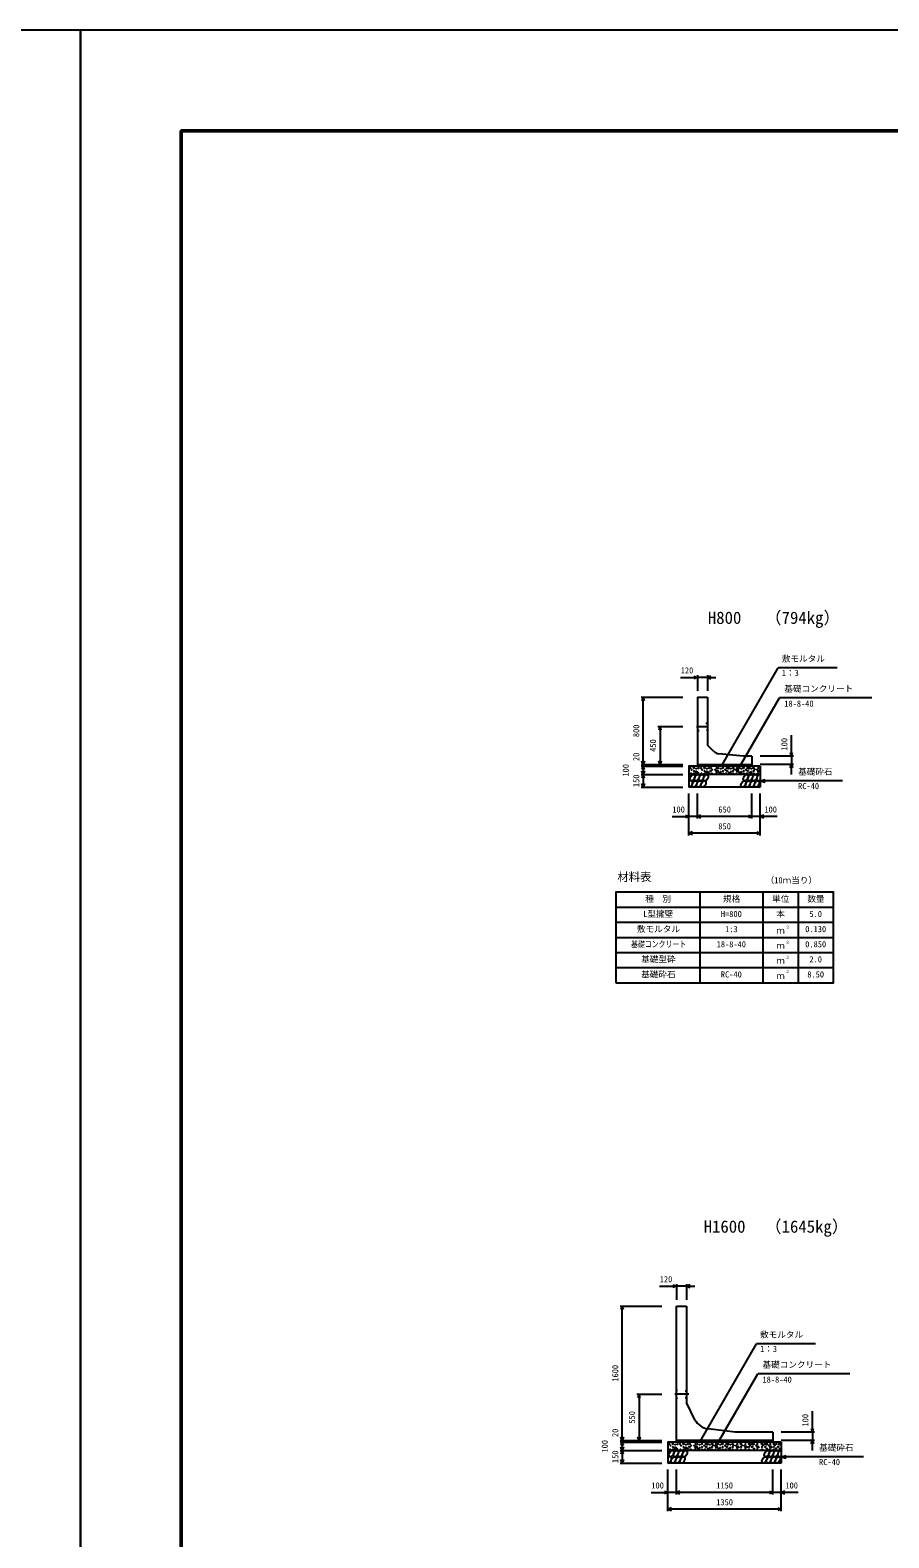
# Model space of a CAD drawing. Units: millimetres, scale not verified. Extents: x -50400 to 50400, y -17820 to 17820.
# Drawn here: x -600 to 9631, y -142 to 17820 of the extents above; entities that cross this region are included whole.
import ezdxf
from ezdxf.enums import TextEntityAlignment as Align

# ---------------------------------------------------------------- set-up
doc = ezdxf.new("R2010")
doc.units = ezdxf.units.MM
doc.header["$LTSCALE"] = 60
doc.linetypes.add('DOTTED', pattern=[1.75, 0.25, -1.5])
doc.linetypes.add('LONG_DASHED_DOTTED', pattern=[15.25, 12, -1.5, 0.25, -1.5])
for name, color, linetype, lineweight in [('0-0_CENTER', 7, 'LONG_DASHED_DOTTED', 25), ('0-1_DIM', 7, 'Continuous', 25), ('0-2_Defpoints', 5, 'Continuous', 25), ('0-3_HATCH', 6, 'Continuous', 25), ('0-4_HYO', 3, 'Continuous', 25), ('0-5_HYO2', 4, 'Continuous', 25), ('0-6_OUTLINE', 1, 'Continuous', 25), ('0-7_OUTLINE2', 4, 'DOTTED', 25), ('0-8_TXT', 7, 'Continuous', 25), ('0-9_WAKU', 3, 'Continuous', 25)]:
    doc.layers.add(name, color=color, linetype=linetype, lineweight=lineweight)
doc.styles.add('ＭＳ ゴシック', font='')
doc.styles.get('ＭＳ ゴシック').set_extended_font_data('MS Gothic')

msp = doc.modelspace()

# ---------------------------------------------------------------- linework, layer by layer
at = {"layer": '0-0_CENTER'}
for p, q in [((7339.74, 9522.24), (7483.63, 9522.24)), ((7246.78, 1569.23), (7080.75, 1569.23))]:
    msp.add_line(p, q, dxfattribs=at)
at = {"layer": '0-1_DIM'}
for p, q in [((7149.96, 10109.13), (7349.5, 10109.13)), ((7349.5, 10134.13), (7349.5, 9947.24)), ((7469.5, 10109.13), (7349.5, 10109.13)), ((7469.5, 10134.13), (7469.5, 9947.24)), ((7469.5, 10109.13), (7569.5, 10109.13)), ((7642.05, 9060.91), (8313.32, 10223.59)), ((9015.73, 10223.59), (8313.32, 10223.59)), ((6679.5, 9872.24), (7174.5, 9872.24)), ((6704.5, 9072.24), (6704.5, 9872.24)), ((7831.53, 9006.52), (8327.8, 9866.08)), ((9427.34, 9866.08), (8327.8, 9866.08)), ((6879.5, 9522.24), (7174.5, 9522.24)), ((6904.5, 9522.24), (6904.5, 9072.24)), ((8469.5, 9172.24), (8469.5, 9419.93)), ((8494.5, 9172.24), (8099.5, 9172.24)), ((8469.5, 9172.24), (8469.5, 9072.24)), ((6679.5, 9072.24), (7174.5, 9072.24)), ((6679.5, 9052.24), (7174.5, 9052.24)), ((6704.5, 9072.24), (6704.5, 9052.24)), ((6704.5, 9052.24), (6704.5, 8952.24)), ((8494.5, 9072.24), (8099.5, 9072.24)), ((8469.5, 8952.24), (8469.5, 9072.24)), ((6679.5, 8952.24), (7174.5, 8952.24)), ((6679.5, 8802.24), (7174.5, 8802.24)), ((6704.5, 8952.24), (6704.5, 8802.24)), ((8099.5, 8877.24), (8157.46, 8892.76)), ((9079.82, 8877.24), (8099.5, 8877.24)), ((8099.5, 8877.24), (8157.46, 8861.71)), ((7249.5, 8227.24), (7249.5, 8727.24)), ((7349.5, 8427.24), (7349.5, 8727.24)), ((7999.5, 8427.24), (7999.5, 8727.24)), ((7999.5, 8427.24), (7999.5, 8727.24)), ((8099.5, 8227.24), (8099.5, 8727.24)), ((7049.96, 8452.24), (7249.5, 8452.24)), ((7349.5, 8452.24), (7249.5, 8452.24)), ((7999.5, 8452.24), (7349.5, 8452.24)), ((8099.5, 8452.24), (7999.5, 8452.24)), ((8299.04, 8452.24), (8099.5, 8452.24)), ((8099.5, 8252.24), (7249.5, 8252.24)), ((7099.5, 2881.12), (7099.5, 2694.23)), ((7219.5, 2881.12), (7219.5, 2694.23)), ((6899.96, 2856.12), (7099.5, 2856.12)), ((7219.5, 2856.12), (7099.5, 2856.12)), ((7219.5, 2856.12), (7319.5, 2856.12)), ((6429.5, 2619.23), (6924.5, 2619.23)), ((6454.5, 1019.23), (6454.5, 2619.23)), ((7382.24, 1007.91), (8053.51, 2170.58)), ((8755.93, 2170.58), (8053.51, 2170.58)), ((7571.72, 953.51), (8067.99, 1813.07)), ((9167.54, 1813.07), (8067.99, 1813.07)), ((6629.5, 1569.23), (6924.5, 1569.23)), ((6654.5, 1569.23), (6654.5, 1019.23)), ((8719.5, 1119.23), (8719.5, 1366.92)), ((8744.5, 1119.23), (8349.5, 1119.23)), ((8719.5, 1119.23), (8719.5, 1019.23)), ((6429.5, 1019.23), (6924.5, 1019.23)), ((6429.5, 999.23), (6924.5, 999.23)), ((6429.5, 899.23), (6924.5, 899.23)), ((6454.5, 1019.23), (6454.5, 999.23)), ((6454.5, 999.23), (6454.5, 899.23)), ((6454.5, 899.23), (6454.5, 749.23)), ((8744.5, 1019.23), (8349.5, 1019.23)), ((8719.5, 899.23), (8719.5, 1019.23)), ((6429.5, 749.23), (6924.5, 749.23)), ((8349.5, 824.23), (8407.46, 839.76)), ((9329.82, 824.23), (8349.5, 824.23)), ((8349.5, 824.23), (8407.46, 808.7)), ((6999.5, 174.23), (6999.5, 674.23)), ((7099.5, 374.23), (7099.5, 674.23)), ((8249.5, 374.23), (8249.5, 674.23)), ((8249.5, 374.23), (8249.5, 674.23)), ((8349.5, 174.23), (8349.5, 674.23)), ((6799.96, 399.23), (6999.5, 399.23)), ((7099.5, 399.23), (6999.5, 399.23)), ((8249.5, 399.23), (7099.5, 399.23)), ((8349.5, 399.23), (8249.5, 399.23)), ((8549.04, 399.23), (8349.5, 399.23)), ((8349.5, 199.23), (6999.5, 199.23))]:
    msp.add_line(p, q, dxfattribs=at)
for points in [[(7307.21, 10124.52), (7349.5, 10109.13), (7307.21, 10093.74)], [(7511.79, 10124.52), (7469.5, 10109.13), (7511.79, 10093.74)], [(6719.89, 9829.95), (6704.5, 9872.24), (6689.11, 9829.95)], [(6919.89, 9479.95), (6904.5, 9522.24), (6889.11, 9479.95)], [(8454.11, 9214.52), (8469.5, 9172.24), (8484.89, 9214.52)], [(6719.89, 9114.52), (6704.5, 9072.24), (6689.11, 9114.52)], [(6719.89, 9009.95), (6704.5, 9052.24), (6689.11, 9009.95)], [(6719.89, 8994.52), (6704.5, 8952.24), (6689.11, 8994.52)], [(6919.89, 9114.52), (6904.5, 9072.24), (6889.11, 9114.52)], [(8454.11, 9029.95), (8469.5, 9072.24), (8484.89, 9029.95)], [(6719.89, 8909.95), (6704.5, 8952.24), (6689.11, 8909.95)], [(6719.89, 8844.52), (6704.5, 8802.24), (6689.11, 8844.52)], [(7207.21, 8467.63), (7249.5, 8452.24), (7207.21, 8436.84)], [(7391.79, 8467.63), (7349.5, 8452.24), (7391.79, 8436.84)], [(7957.21, 8467.63), (7999.5, 8452.24), (7957.21, 8436.84)], [(8141.79, 8467.63), (8099.5, 8452.24), (8141.79, 8436.84)], [(7291.79, 8267.63), (7249.5, 8252.24), (7291.79, 8236.84)], [(8057.21, 8267.63), (8099.5, 8252.24), (8057.21, 8236.84)], [(7057.21, 2871.51), (7099.5, 2856.12), (7057.21, 2840.73)], [(7261.79, 2871.51), (7219.5, 2856.12), (7261.79, 2840.73)], [(6469.89, 2576.94), (6454.5, 2619.23), (6439.11, 2576.94)], [(6669.89, 1526.94), (6654.5, 1569.23), (6639.11, 1526.94)], [(8704.11, 1161.52), (8719.5, 1119.23), (8734.89, 1161.52)], [(6469.89, 1061.52), (6454.5, 1019.23), (6439.11, 1061.52)], [(6469.89, 956.94), (6454.5, 999.23), (6439.11, 956.94)], [(6469.89, 941.52), (6454.5, 899.23), (6439.11, 941.52)], [(6469.89, 856.94), (6454.5, 899.23), (6439.11, 856.94)], [(6669.89, 1061.52), (6654.5, 1019.23), (6639.11, 1061.52)], [(8704.11, 976.94), (8719.5, 1019.23), (8734.89, 976.94)], [(6469.89, 791.52), (6454.5, 749.23), (6439.11, 791.52)], [(6957.21, 414.62), (6999.5, 399.23), (6957.21, 383.84)], [(7141.79, 414.62), (7099.5, 399.23), (7141.79, 383.84)], [(8207.21, 414.62), (8249.5, 399.23), (8207.21, 383.84)], [(8391.79, 414.62), (8349.5, 399.23), (8391.79, 383.84)], [(7041.79, 214.62), (6999.5, 199.23), (7041.79, 183.84)], [(8307.21, 214.62), (8349.5, 199.23), (8307.21, 183.84)]]:
    msp.add_lwpolyline(points, dxfattribs=at)
at = {"layer": '0-2_Defpoints'}
for points in [[(-50400, -17820), (0, -17820), (0, 17820), (-50400, 17820)], [(0, -17820), (50400, -17820), (50400, 17820), (0, 17820)]]:
    msp.add_lwpolyline(points, close=True, dxfattribs=at)
at = {"layer": '0-3_HATCH'}
for centre, radius in [((7265.47, 9029.41), 2.5), ((7279.49, 9008.4), 2.5), ((7308.36, 9030.29), 5), ((7308.36, 8994.4), 2.5), ((7336.4, 8981.26), 10), ((7336.4, 9022.41), 2.5), ((7364.44, 9029.41), 5), ((7391.57, 9029.41), 2.5), ((7405.59, 9008.4), 2.5), ((7434.47, 9030.29), 5), ((7434.47, 8994.4), 2.5), ((7462.51, 8981.26), 10), ((7462.51, 9022.41), 2.5), ((7490.54, 9029.41), 5), ((7504.56, 8994.4), 5), ((7511.57, 9029.41), 2.5), ((7525.59, 9008.4), 2.5), ((7563.41, 9008.4), 2.5), ((7584.44, 8994.4), 10), ((7577.43, 9029.41), 2.5), ((7598.46, 9029.41), 5), ((7626.49, 8981.26), 5), ((7626.49, 9022.41), 2.5), ((7654.53, 9030.29), 5), ((7654.53, 8994.4), 2.5), ((7683.41, 9008.4), 2.5), ((7697.43, 9029.41), 2.5), ((7704.44, 8994.4), 5), ((7718.46, 9029.41), 10), ((7746.49, 8981.26), 5), ((7746.49, 9022.41), 2.5), ((7774.53, 9030.29), 5), ((7774.53, 8994.4), 2.5), ((7785.87, 9012.72), 2.5), ((7808.63, 9008.4), 2.5), ((7829.66, 8994.4), 10), ((7822.65, 9029.41), 2.5), ((7843.68, 9029.41), 5), ((7871.72, 8981.26), 5), ((7871.72, 9022.41), 2.5), ((7899.76, 9030.29), 5), ((7899.76, 8994.4), 2.5), ((7928.63, 9008.4), 2.5), ((7942.65, 9029.41), 2.5), ((7949.66, 8994.4), 5), ((7963.68, 9029.41), 10), ((7991.72, 8981.26), 5), ((7991.72, 9022.41), 2.5), ((8019.76, 9030.29), 5), ((8019.76, 8994.4), 2.5), ((8031.1, 9012.72), 2.5), ((8060.56, 9008.4), 2.5), ((8081.59, 8994.4), 10), ((8074.58, 9029.41), 2.5), ((7272.48, 8966.38), 2.5), ((7308.36, 8966.38), 2.5), ((7357.43, 8974.26), 2.5), ((7398.58, 8966.38), 2.5), ((7434.47, 8966.38), 2.5), ((7483.53, 8974.26), 2.5), ((7518.58, 8966.38), 2.5), ((7570.42, 8966.38), 2.5), ((7605.47, 8974.26), 2.5), ((7654.53, 8966.38), 2.5), ((7690.42, 8966.38), 2.5), ((7725.47, 8974.26), 2.5), ((7774.53, 8966.38), 2.5), ((7815.64, 8966.38), 2.5), ((7850.69, 8974.26), 2.5), ((7899.76, 8966.38), 2.5), ((7935.64, 8966.38), 2.5), ((7970.69, 8974.26), 2.5), ((8019.76, 8966.38), 2.5), ((8067.57, 8966.38), 2.5), ((7015.47, 976.41), 2.5), ((7022.48, 913.38), 2.5), ((7029.49, 955.4), 2.5), ((7058.36, 977.28), 5), ((7058.36, 941.39), 2.5), ((7058.36, 913.38), 2.5), ((7086.4, 928.26), 10), ((7086.4, 969.41), 2.5), ((7107.43, 921.26), 2.5), ((7114.44, 976.41), 5), ((7141.57, 976.41), 2.5), ((7148.58, 913.38), 2.5), ((7155.59, 955.4), 2.5), ((7184.47, 977.28), 5), ((7184.47, 941.39), 2.5), ((7184.47, 913.38), 2.5), ((7212.51, 928.26), 10), ((7212.51, 969.41), 2.5), ((7233.53, 921.26), 2.5), ((7240.54, 976.41), 5), ((7254.56, 941.39), 5), ((7261.57, 976.41), 2.5), ((7268.58, 913.38), 2.5), ((7275.59, 955.4), 2.5), ((7313.41, 955.4), 2.5), ((7320.42, 913.38), 2.5), ((7334.44, 941.39), 10), ((7327.43, 976.41), 2.5), ((7348.46, 976.41), 5), ((7355.47, 921.26), 2.5), ((7376.49, 928.26), 5), ((7376.49, 969.41), 2.5), ((7404.53, 977.28), 5), ((7404.53, 941.39), 2.5), ((7404.53, 913.38), 2.5), ((7433.41, 955.4), 2.5), ((7440.42, 913.38), 2.5), ((7447.43, 976.41), 2.5), ((7454.44, 941.39), 5), ((7468.46, 976.41), 10), ((7475.47, 921.26), 2.5), ((7496.49, 928.26), 5), ((7496.49, 969.41), 2.5), ((7524.53, 977.28), 5), ((7524.53, 941.39), 2.5), ((7524.53, 913.38), 2.5), ((7535.87, 959.72), 2.5), ((7558.63, 955.4), 2.5), ((7565.64, 913.38), 2.5), ((7579.66, 941.39), 10), ((7572.65, 976.41), 2.5), ((7593.68, 976.41), 5), ((7600.69, 921.26), 2.5), ((7621.72, 928.26), 5), ((7621.72, 969.41), 2.5), ((7649.76, 977.28), 5), ((7649.76, 941.39), 2.5), ((7649.76, 913.38), 2.5), ((7678.63, 955.4), 2.5), ((7685.64, 913.38), 2.5), ((7692.65, 976.41), 2.5), ((7699.66, 941.39), 5), ((7713.68, 976.41), 10), ((7720.69, 921.26), 2.5), ((7741.72, 928.26), 5), ((7741.72, 969.41), 2.5), ((7769.76, 977.28), 5), ((7769.76, 941.39), 2.5), ((7769.76, 913.38), 2.5), ((7781.1, 959.72), 2.5), ((7810.56, 955.4), 2.5), ((7817.57, 913.38), 2.5), ((7831.59, 941.39), 10), ((7824.58, 976.41), 2.5), ((7868.2, 977.28), 5), ((7868.2, 941.39), 2.5), ((7868.2, 913.38), 2.5), ((7879.54, 959.72), 2.5), ((7909, 955.4), 2.5), ((7916.01, 913.38), 2.5), ((7930.03, 941.39), 10), ((7923.01, 976.41), 2.5), ((7965.19, 977.28), 5), ((7965.19, 941.39), 2.5), ((7965.19, 913.38), 2.5), ((7976.53, 959.72), 2.5), ((7994.89, 976.41), 2.5), ((8001.9, 941.39), 5), ((8015.92, 976.41), 10), ((8022.93, 921.26), 2.5), ((8051.27, 955.4), 2.5), ((8058.28, 913.38), 2.5), ((8072.3, 941.39), 10), ((8065.29, 976.41), 2.5), ((8118.58, 977.28), 5), ((8118.58, 941.39), 2.5), ((8118.58, 913.38), 2.5), ((8129.92, 959.72), 2.5), ((8152.55, 976.41), 2.5), ((8159.56, 941.39), 5), ((8173.58, 976.41), 10), ((8180.59, 921.26), 2.5), ((8204.24, 955.4), 2.5), ((8211.25, 913.38), 2.5), ((8225.27, 941.39), 10), ((8218.26, 976.41), 2.5), ((8260.44, 977.28), 5), ((8260.44, 941.39), 2.5), ((8260.44, 913.38), 2.5), ((8271.78, 959.72), 2.5), ((8285.09, 923.04), 2.5), ((8290.13, 976.41), 2.5), ((8311.38, 941.39), 5), ((8325.4, 976.41), 10), ((8332.41, 921.26), 2.5)]:
    msp.add_circle(centre, radius, dxfattribs=at)
for centre, start_param, end_param in [((7237.14, 8914.71), 4.385593, 6.67454438), ((7262.46, 8839.72), 3.51114638, 7.548991), ((8085.64, 8914.71), 0.33577149, 4.44118059), ((8110.96, 8839.72), 1.2110787, 3.56587337), ((6987.13, 861.71), 4.385593, 6.67454438), ((8335.64, 861.71), 0.33577149, 4.44118059), ((7012.46, 786.72), 3.51114638, 7.548991), ((8360.96, 786.72), 1.2110787, 3.56587337)]:
    msp.add_ellipse(centre, major_axis=(21.81, 35.31), ratio=0.5792, start_param=start_param, end_param=end_param, dxfattribs=at)
for centre in [(7290.34, 8914.71), (7315.66, 8839.72), (7343.55, 8914.71), (7368.87, 8839.72), (7396.76, 8914.71), (7422.08, 8839.72), (7449.97, 8914.71), (7898.13, 8839.72), (7926.01, 8914.71), (7951.34, 8839.72), (7979.22, 8914.71), (8004.54, 8839.72), (8032.43, 8914.71), (8057.75, 8839.72), (7040.34, 861.71), (7093.55, 861.71), (7146.76, 861.71), (7199.97, 861.71), (8176.01, 861.71), (8229.22, 861.71), (8282.43, 861.71), (7065.66, 786.72), (7118.87, 786.72), (7172.08, 786.72), (8148.13, 786.72), (8201.34, 786.72), (8254.54, 786.72), (8307.75, 786.72)]:
    msp.add_ellipse(centre, major_axis=(21.81, 35.31), ratio=0.5792, dxfattribs=at)
at = {"layer": '0-4_HYO'}
for p, q in [((7379.5, 7552.24), (7379.5, 6472.24)), ((8129.5, 7552.24), (8129.5, 6472.24)), ((8549.5, 7552.24), (8549.5, 6472.24)), ((6379.5, 7372.24), (8969.5, 7372.24))]:
    msp.add_line(p, q, dxfattribs=at)
msp.add_lwpolyline([(6379.5, 6472.24), (8969.5, 6472.24), (8969.5, 7552.24), (6379.5, 7552.24)], close=True, dxfattribs=at)
at = {"layer": '0-5_HYO2'}
for p, q in [((6379.5, 7192.24), (8969.5, 7192.24)), ((6379.5, 7012.24), (8969.5, 7012.24)), ((6379.5, 6832.24), (8969.5, 6832.24)), ((6379.5, 6652.24), (8969.5, 6652.24))]:
    msp.add_line(p, q, dxfattribs=at)
at = {"layer": '0-6_OUTLINE'}
for p, q in [((7349.5, 9872.24), (7469.5, 9872.24)), ((7349.5, 9872.24), (7349.5, 9052.24)), ((7469.5, 9872.24), (7469.5, 9302.24)), ((7543.9, 9227.84), (7469.5, 9302.24)), ((7899.5, 9172.24), (7605.56, 9198.96)), ((7999.5, 9172.24), (7899.5, 9172.24)), ((7999.5, 9172.24), (7999.5, 9052.24)), ((7349.5, 9072.24), (7999.5, 9072.24)), ((8099.5, 9052.24), (8099.5, 8802.24)), ((8099.5, 8952.24), (7249.5, 8952.24)), ((8099.5, 8802.24), (7249.5, 8802.24)), ((7099.5, 2619.23), (7219.5, 2619.23)), ((7099.5, 999.23), (7099.5, 2619.23)), ((7219.5, 2619.23), (7219.5, 1469.23)), ((7321.14, 1265.96), (7219.5, 1469.23)), ((7799.5, 1119.23), (7476.92, 1156.74)), ((8249.5, 1119.23), (7799.5, 1119.23)), ((8249.5, 1119.23), (8249.5, 999.23)), ((8349.5, 899.23), (6999.5, 899.23)), ((8249.5, 1019.23), (7099.5, 1019.23)), ((8349.5, 999.23), (8349.5, 749.23)), ((8349.5, 749.23), (6999.5, 749.23))]:
    msp.add_line(p, q, dxfattribs=at)
for points in [[(8099.5, 9052.24), (7249.5, 9052.24), (7249.5, 8802.24)], [(8349.5, 999.23), (6999.5, 999.23), (6999.5, 749.23)]]:
    msp.add_lwpolyline(points, dxfattribs=at)
for centre, radius, start, end in [((7614.61, 9298.55), 100, 225, 264.80557), ((7500.02, 1355.4), 200, 206.56505, 263.36749)]:
    msp.add_arc(centre, radius, start, end, dxfattribs=at)
at = {"layer": '0-7_OUTLINE2'}
for p, q in [((7354.5, 9566.92), (7349.5, 9572.24)), ((7464.5, 9560.05), (7354.5, 9566.92)), ((7464.5, 9560.05), (7469.5, 9564.74)), ((7354.5, 9477.55), (7349.5, 9472.24)), ((7354.5, 9477.55), (7464.5, 9484.42)), ((7464.5, 9484.42), (7469.5, 9479.74)), ((7219.5, 1606.73), (7099.5, 1614.23)), ((7099.5, 1524.23), (7219.5, 1531.73))]:
    msp.add_line(p, q, dxfattribs=at)
at = {"layer": '0-9_WAKU', "lineweight": 50}
msp.add_lwpolyline([(1200, -16620), (49200, -16620), (49200, 16620), (1200, 16620)], close=True, dxfattribs=at)

# ---------------------------------------------------------------- texts
at = {"layer": '0-1_DIM', "style": 'ＭＳ ゴシック'}
for s, p in [('敷モルタル', (8356.17, 10273.59)), ('120', (7150.86, 10134.13)), ('1：3', (8356.17, 10103.47)), ('基礎コンクリート', (8385.05, 9916.08)), ('18-8-40', (8385.05, 9738.45)), ('基礎砕石', (8549.75, 8927.24)), ('RC-40', (8549.75, 8755.86)), ('100', (7050.86, 8477.24)), ('650', (7599.5, 8477.24)), ('100', (8148.14, 8477.24)), ('850', (7599.5, 8277.24)), ('120', (6900.86, 2881.12)), ('敷モルタル', (8096.36, 2220.58)), ('1：3', (8096.36, 2050.47)), ('基礎コンクリート', (8125.25, 1863.07)), ('18-8-40', (8125.25, 1685.44)), ('基礎砕石', (8799.75, 874.23)), ('RC-40', (8799.75, 702.85)), ('100', (6800.86, 424.23)), ('1150', (7574.5, 424.23)), ('100', (8398.14, 424.23)), ('1350', (7574.5, 224.23))]:
    msp.add_text(s, height=73.31, dxfattribs=at).set_placement(p, align=Align.BOTTOM_LEFT)
for s, p in [('800', (6679.5, 9397.24)), ('450', (6879.5, 9222.24)), ('100', (8444.5, 9237.88)), ('20', (6679.5, 9112.3)), ('100', (6554.5, 8927.24)), ('150', (6679.5, 8802.24)), ('1600', (6429.5, 1719.23)), ('550', (6629.5, 1219.23)), ('100', (8694.5, 1184.87)), ('20', (6429.5, 1059.3)), ('100', (6304.5, 874.23)), ('150', (6429.5, 749.23))]:
    msp.add_text(s, height=73.31, rotation=90, dxfattribs=at).set_placement(p, align=Align.BOTTOM_LEFT)
at = {"layer": '0-8_TXT', "style": 'ＭＳ ゴシック'}
for s, height, p in [('H800', 146.6, (7474.5, 10702.48)), ('（794kg）', 146.6, (8153.12, 10702.48)), ('材料表', 98.97, (6396.17, 7652.24)), ('（10ｍ当り）', 73.31, (8162.83, 7633.9)), ('種\u3000別', 73.31, (6729.5, 7412.24)), ('規格', 73.31, (7654.5, 7412.24)), ('単位', 73.31, (8239.5, 7412.24)), ('数量', 73.31, (8659.5, 7412.24)), ('L型擁壁', 73.31, (6704.5, 7232.24)), ('H=800', 73.31, (7629.5, 7232.24)), ('本', 73.31, (8289.5, 7232.24)), ('5.0', 73.31, (8684.5, 7232.24)), ('敷モルタル', 73.31, (6629.5, 7052.24)), ('1:3', 73.31, (7679.5, 7052.24)), ('ｍ', 73.31, (8289.5, 7035.57)), ('３', 36.66, (8398.74, 7102.85)), ('0.130', 73.31, (8634.5, 7052.24)), ('18-8-40', 73.31, (7579.5, 6872.24)), ('ｍ', 73.31, (8289.5, 6855.57)), ('３', 36.66, (8398.74, 6922.85)), ('0.850', 73.31, (8634.5, 6872.24)), ('基礎型砕', 73.31, (6679.5, 6692.24)), ('ｍ', 73.31, (8289.5, 6675.57)), ('２', 36.66, (8398.74, 6742.85)), ('2.0', 73.31, (8684.5, 6692.24)), ('基礎砕石', 73.31, (6679.5, 6512.24)), ('RC-40', 73.31, (7629.5, 6512.24)), ('ｍ', 73.31, (8289.5, 6495.57)), ('２', 36.66, (8398.74, 6576.18)), ('8.50', 73.31, (8659.5, 6512.24)), ('H1600', 146.6, (7424.5, 3449.48)), ('（1645kg）', 146.6, (8153.12, 3449.48))]:
    msp.add_text(s, height=height, dxfattribs=at).set_placement(p, align=Align.BOTTOM_LEFT)
at = {"layer": '0-8_TXT', "style": 'ＭＳ ゴシック', "width": 0.8}
msp.add_text('基礎コンクリート', height=73.31, dxfattribs=at).set_placement((6559.5, 6872.24), align=Align.BOTTOM_LEFT)

doc.saveas('drawing.dxf')
